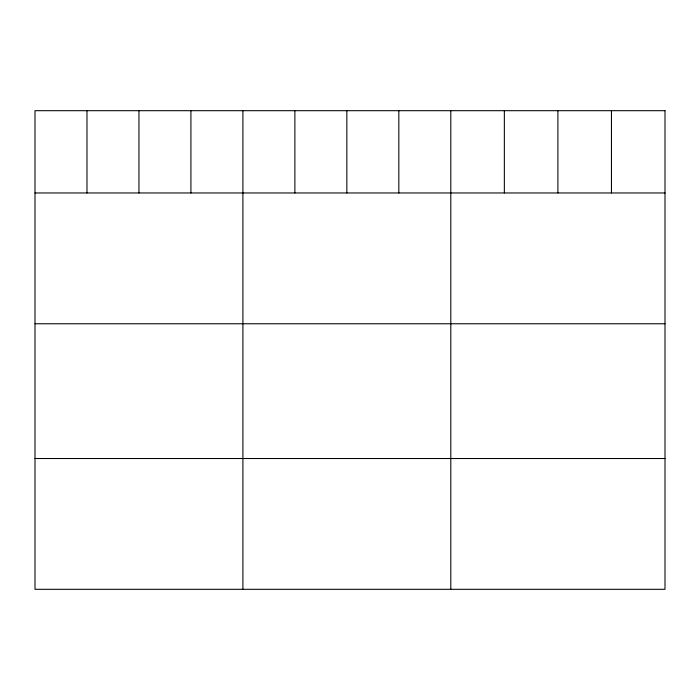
<?xml version="1.0" encoding="UTF-8"?>
<svg xmlns="http://www.w3.org/2000/svg" width="700" height="700" viewBox="0 0 700 700"><rect width="100%" height="100%" fill="white"/><g stroke="black" fill="none" stroke-linecap="round" stroke-linejoin="round"><path stroke-width="1.05" d="M35 192.964L665 192.964M35 323.759L665 323.759M35 458.517L665 458.517M611.45 110.688L611.45 192.964M557.9 110.688L557.9 192.964M504.35 110.688L504.35 192.964M450.8 110.688L450.8 589.312M398.825 110.688L398.825 192.964M346.85 110.688L346.85 192.964M294.875 110.688L294.875 192.964M242.9 110.688L242.9 589.312M190.925 110.688L190.925 192.964M138.95 110.688L138.95 192.964M86.975 110.688L86.975 192.964M665 110.688L35 110.688L35 589.312L665 589.312L665 110.688"/></g></svg>
